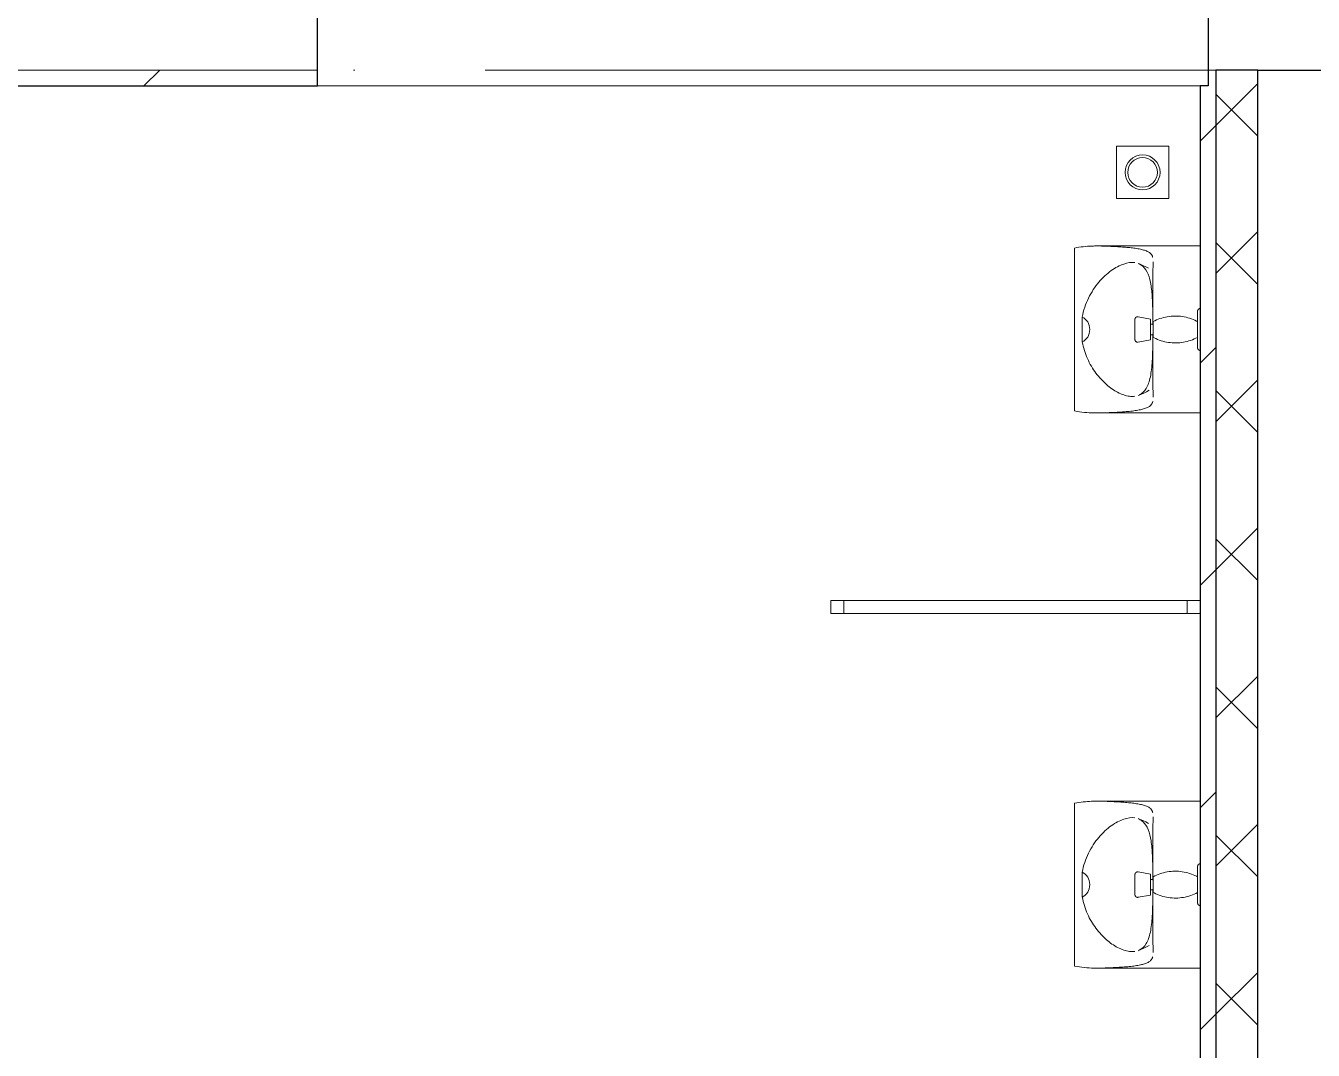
# Model space of a CAD drawing. Header units: millimetres. Extents: x -695119 to 412940, y -249585 to 622758.
# Drawn here: x 276679 to 279137, y 73240 to 75197 of the extents above; entities that cross this region are included whole.
import ezdxf

# ---------------------------------------------------------------- set-up
doc = ezdxf.new("R2010")
doc.units = ezdxf.units.MM
doc.linetypes.add('ADSK_Линия сетки', pattern=[25, 20, -2.5, 0, -2.5])
for name, color, linetype, lineweight in [('Витраж', 252, 'Continuous', 9), ('Оси', 252, 'Continuous', 9), ('Сантехника', 252, 'Continuous', 18), ('Стены внутренние', 252, 'Continuous', 18), ('Стены наружные', 252, 'Continuous', 18)]:
    doc.layers.add(name, color=color, linetype=linetype, lineweight=lineweight)

# ---------------------------------------------------------------- blocks, each defined once
blk = doc.blocks.new('план 2 этажа')
at = {"layer": 'Витраж', "color": 251, "true_color": 0x636466, "extrusion": (0, 0, -1)}
for p, q in [((278215.8, 74099.1), (278215.8, 74074.1)), ((278240.8, 74099.1), (278215.8, 74099.1)), ((278240.8, 74074.1), (278240.8, 74099.1)), ((278215.8, 74074.1), (278240.8, 74074.1))]:
    blk.add_line(p, q, dxfattribs=at)
at = {"layer": 'Витраж', "color": 251, "true_color": 0x636466}
for p, q in [((278240.8, 74074.1), (278240.8, 74099.1)), ((278240.8, 74099.1), (278895.8, 74099.1)), ((278895.8, 74099.1), (278895.8, 74074.1)), ((278920.8, 74099.1), (278895.8, 74099.1)), ((278895.8, 74099.1), (278895.8, 74074.1)), ((278895.8, 74074.1), (278240.8, 74074.1)), ((278895.8, 74074.1), (278920.8, 74074.1))]:
    blk.add_line(p, q, dxfattribs=at)
at = {"layer": 'Оси', "color": 251, "linetype": 'ADSK_Линия сетки', "ltscale": 100, "true_color": 0x636466}
blk.add_line((332058.1, 75111.6), (255080.8, 75111.6), dxfattribs=at)
at = {"layer": 'Сантехника', "color": 251, "true_color": 0x636466}
for p, q in [((278760.8, 74966.6), (278760.8, 74866.6)), ((278860.8, 74966.6), (278760.8, 74966.6)), ((278860.8, 74866.6), (278860.8, 74966.6)), ((278760.8, 74866.6), (278860.8, 74866.6)), ((278920.8, 74776.1), (278723.7, 74776.1)), ((278680.8, 74461.1), (278680.8, 74772.1)), ((278830.6, 74726.6), (278830.6, 74625.3)), ((278695.6, 74616.6), (278695.6, 74640.2)), ((278825.8, 74636.6), (278802.1, 74640.8)), ((278825.8, 74616.6), (278825.8, 74636.6)), ((278830.4, 74640.5), (278830.4, 74625.3)), ((278830.8, 74631.6), (278830.8, 74616.6)), ((278695.6, 74593.1), (278695.6, 74616.6)), ((278830.8, 74626.6), (278825.8, 74626.6)), ((278825.8, 74596.6), (278825.8, 74616.6)), ((278825.8, 74606.6), (278830.8, 74606.6)), ((278830.4, 74608), (278830.4, 74592.8)), ((278830.6, 74608), (278830.6, 74506.6)), ((278830.8, 74616.6), (278830.8, 74601.6)), ((278802.1, 74592.5), (278825.8, 74596.6)), ((278723.7, 74457.2), (278920.8, 74457.2)), ((278680.8, 73401.1), (278680.8, 73712.1)), ((278920.8, 73716.1), (278723.7, 73716.1)), ((278830.6, 73666.6), (278830.6, 73565.3)), ((278695.6, 73556.6), (278695.6, 73580.2)), ((278825.8, 73576.6), (278802.1, 73580.8)), ((278825.8, 73556.6), (278825.8, 73576.6)), ((278830.4, 73580.5), (278830.4, 73565.3)), ((278830.8, 73571.6), (278830.8, 73556.6)), ((278695.6, 73533.1), (278695.6, 73556.6)), ((278830.8, 73566.6), (278825.8, 73566.6)), ((278825.8, 73536.6), (278825.8, 73556.6)), ((278825.8, 73546.6), (278830.8, 73546.6)), ((278830.4, 73548), (278830.4, 73532.8)), ((278830.6, 73548), (278830.6, 73446.6)), ((278830.8, 73556.6), (278830.8, 73541.6)), ((278802.1, 73532.5), (278825.8, 73536.6)), ((278723.7, 73397.2), (278920.8, 73397.2))]:
    blk.add_line(p, q, dxfattribs=at)
at = {"layer": 'Сантехника', "color": 251, "true_color": 0x636466, "flags": 128}
for points in [[(278822.2, 74733.5), (278817, 74736.3), (278811.6, 74738.8), (278806.1, 74741.2), (278802.1, 74742.7)], [(278915.8, 74651.6), (278915.8, 74651.8), (278915.8, 74652), (278915.8, 74652.2), (278915.9, 74652.4), (278915.9, 74652.6), (278916, 74652.8), (278916, 74653), (278916.1, 74653.2), (278916.1, 74653.4), (278916.2, 74653.6), (278916.3, 74653.8), (278916.4, 74653.9), (278916.5, 74654.1), (278916.6, 74654.3), (278916.7, 74654.5), (278916.8, 74654.6), (278916.9, 74654.8), (278917.1, 74654.9), (278917.2, 74655.1), (278917.3, 74655.2), (278917.5, 74655.4), (278917.6, 74655.5), (278917.8, 74655.6), (278917.9, 74655.7), (278918.1, 74655.8), (278918.3, 74655.9), (278918.5, 74656), (278918.6, 74656.1), (278918.8, 74656.2), (278919, 74656.3), (278919.2, 74656.4), (278919.4, 74656.4), (278919.6, 74656.5), (278919.8, 74656.5), (278920, 74656.6), (278920.2, 74656.6), (278920.4, 74656.6), (278920.6, 74656.6), (278920.8, 74656.6), (278920.8, 74656.6)], [(278796.3, 74635.9), (278796.3, 74636.1), (278796.3, 74636.3), (278796.3, 74636.5), (278796.3, 74636.7), (278796.4, 74636.9), (278796.4, 74637.1), (278796.5, 74637.3), (278796.5, 74637.5), (278796.6, 74637.6), (278796.7, 74637.8), (278796.7, 74638), (278796.8, 74638.2), (278796.9, 74638.4), (278797, 74638.5), (278797.1, 74638.7), (278797.3, 74638.9), (278797.4, 74639), (278797.5, 74639.2), (278797.6, 74639.3), (278797.8, 74639.5), (278797.9, 74639.6), (278798.1, 74639.7), (278798.2, 74639.9), (278798.4, 74640), (278798.6, 74640.1), (278798.7, 74640.2), (278798.9, 74640.3), (278799.1, 74640.4), (278799.3, 74640.5), (278799.5, 74640.5), (278799.6, 74640.6), (278799.8, 74640.7), (278800, 74640.7), (278800.2, 74640.8), (278800.4, 74640.8), (278800.6, 74640.8), (278800.8, 74640.9), (278801, 74640.9), (278801.2, 74640.9), (278801.4, 74640.9), (278801.6, 74640.9), (278801.8, 74640.9), (278802, 74640.8), (278802.1, 74640.8)], [(278796.3, 74616.6), (278796.3, 74617.4), (278796.3, 74618.2), (278796.3, 74618.9), (278796.3, 74619.7), (278796.3, 74620.5), (278796.3, 74621.2), (278796.3, 74622), (278796.3, 74622.7), (278796.3, 74623.4), (278796.3, 74624.1), (278796.3, 74624.8), (278796.3, 74625.5), (278796.3, 74626.2), (278796.3, 74626.9), (278796.3, 74627.5), (278796.3, 74628.1), (278796.3, 74628.7), (278796.3, 74629.3), (278796.3, 74629.9), (278796.3, 74630.4), (278796.3, 74631), (278796.3, 74631.5), (278796.3, 74632), (278796.3, 74632.4), (278796.3, 74632.8), (278796.3, 74633.2), (278796.3, 74633.6), (278796.3, 74634), (278796.3, 74634.3), (278796.3, 74634.6), (278796.3, 74634.8), (278796.3, 74635.1), (278796.3, 74635.3), (278796.3, 74635.5), (278796.3, 74635.6), (278796.3, 74635.7), (278796.3, 74635.8), (278796.3, 74635.9), (278796.3, 74635.9)], [(278796.3, 74635.9), (278796.3, 74635.9), (278796.3, 74635.8), (278796.3, 74635.7), (278796.3, 74635.6), (278796.3, 74635.5), (278796.3, 74635.3), (278796.3, 74635.1), (278796.3, 74634.9), (278796.3, 74634.7), (278796.3, 74634.4), (278796.3, 74634.1), (278796.3, 74633.7), (278796.3, 74633.3), (278796.3, 74632.9), (278796.3, 74632.5), (278796.3, 74632.1), (278796.3, 74631.6), (278796.3, 74631.1), (278796.3, 74630.6), (278796.3, 74630), (278796.3, 74629.5), (278796.3, 74628.9), (278796.3, 74628.3), (278796.3, 74627.7), (278796.3, 74627), (278796.3, 74626.4), (278796.3, 74625.7), (278796.3, 74625), (278796.3, 74624.3), (278796.3, 74623.6), (278796.3, 74622.9), (278796.3, 74622.2), (278796.3, 74621.4), (278796.3, 74620.7), (278796.3, 74619.9), (278796.3, 74619.1), (278796.3, 74618.4), (278796.3, 74617.6), (278796.3, 74616.8), (278796.3, 74616.6)], [(278830.8, 74631.6), (278834, 74633.3), (278837.3, 74634.8), (278840.6, 74636.2), (278844, 74637.4), (278847.4, 74638.5), (278850.9, 74639.5), (278854.4, 74640.3), (278857.9, 74641), (278861.5, 74641.5), (278865.1, 74641.9), (278868.7, 74642.2), (278872.3, 74642.3), (278875.8, 74642.3), (278879.4, 74642.1), (278883, 74641.8), (278886.6, 74641.3), (278890.2, 74640.7), (278893.7, 74640), (278897.2, 74639.1), (278900.6, 74638.1), (278904, 74636.9), (278907.4, 74635.6), (278910.7, 74634.2), (278913.9, 74632.6), (278915.8, 74631.6)], [(278915.8, 74631.8), (278915.8, 74632.8), (278915.8, 74634), (278915.8, 74635.2), (278915.8, 74636.4), (278915.8, 74637.5), (278915.8, 74638.6), (278915.8, 74639.7), (278915.8, 74640.7), (278915.8, 74641.7), (278915.8, 74642.7), (278915.8, 74643.6), (278915.8, 74644.5), (278915.8, 74645.3), (278915.8, 74646.1), (278915.8, 74646.8), (278915.8, 74647.5), (278915.8, 74648.1), (278915.8, 74648.7), (278915.8, 74649.3), (278915.8, 74649.7), (278915.8, 74650.2), (278915.8, 74650.5), (278915.8, 74650.9), (278915.8, 74651.1), (278915.8, 74651.3), (278915.8, 74651.5), (278915.8, 74651.6), (278915.8, 74651.6)], [(278915.8, 74651.6), (278915.8, 74651.6), (278915.8, 74651.5), (278915.8, 74651.4), (278915.8, 74651.2), (278915.8, 74650.9), (278915.8, 74650.6), (278915.8, 74650.3), (278915.8, 74649.9), (278915.8, 74649.4), (278915.8, 74648.9), (278915.8, 74648.3), (278915.8, 74647.7), (278915.8, 74647), (278915.8, 74646.3), (278915.8, 74645.5), (278915.8, 74644.7), (278915.8, 74643.9), (278915.8, 74642.9), (278915.8, 74642), (278915.8, 74641), (278915.8, 74640), (278915.8, 74638.9), (278915.8, 74637.8), (278915.8, 74636.7), (278915.8, 74635.5), (278915.8, 74634.4), (278915.8, 74633.1), (278915.8, 74631.9), (278915.8, 74630.6), (278915.8, 74629.3), (278915.8, 74628), (278915.8, 74626.7), (278915.8, 74625.3), (278915.8, 74624), (278915.8, 74622.6), (278915.8, 74621.2), (278915.8, 74619.8), (278915.8, 74618.4), (278915.8, 74617), (278915.8, 74616.6)], [(278796.3, 74616.6), (278796.3, 74615.9), (278796.3, 74615.1), (278796.3, 74614.3), (278796.3, 74613.6), (278796.3, 74612.8), (278796.3, 74612.1), (278796.3, 74611.3), (278796.3, 74610.6), (278796.3, 74609.9), (278796.3, 74609.1), (278796.3, 74608.4), (278796.3, 74607.7), (278796.3, 74607.1), (278796.3, 74606.4), (278796.3, 74605.8), (278796.3, 74605.1), (278796.3, 74604.5), (278796.3, 74603.9), (278796.3, 74603.4), (278796.3, 74602.8), (278796.3, 74602.3), (278796.3, 74601.8), (278796.3, 74601.3), (278796.3, 74600.9), (278796.3, 74600.4), (278796.3, 74600), (278796.3, 74599.7), (278796.3, 74599.3), (278796.3, 74599), (278796.3, 74598.7), (278796.3, 74598.4), (278796.3, 74598.2), (278796.3, 74598), (278796.3, 74597.8), (278796.3, 74597.7), (278796.3, 74597.5), (278796.3, 74597.5), (278796.3, 74597.4), (278796.3, 74597.4)], [(278796.3, 74597.4), (278796.3, 74597.4), (278796.3, 74597.4), (278796.3, 74597.5), (278796.3, 74597.6), (278796.3, 74597.8), (278796.3, 74597.9), (278796.3, 74598.1), (278796.3, 74598.4), (278796.3, 74598.6), (278796.3, 74598.9), (278796.3, 74599.2), (278796.3, 74599.6), (278796.3, 74599.9), (278796.3, 74600.3), (278796.3, 74600.7), (278796.3, 74601.2), (278796.3, 74601.7), (278796.3, 74602.2), (278796.3, 74602.7), (278796.3, 74603.2), (278796.3, 74603.8), (278796.3, 74604.4), (278796.3, 74605), (278796.3, 74605.6), (278796.3, 74606.2), (278796.3, 74606.9), (278796.3, 74607.6), (278796.3, 74608.2), (278796.3, 74608.9), (278796.3, 74609.7), (278796.3, 74610.4), (278796.3, 74611.1), (278796.3, 74611.9), (278796.3, 74612.6), (278796.3, 74613.4), (278796.3, 74614.1), (278796.3, 74614.9), (278796.3, 74615.7), (278796.3, 74616.4), (278796.3, 74616.6)], [(278915.8, 74616.6), (278915.8, 74615.2), (278915.8, 74613.8), (278915.8, 74612.4), (278915.8, 74611.1), (278915.8, 74609.7), (278915.8, 74608.3), (278915.8, 74607), (278915.8, 74605.6), (278915.8, 74604.3), (278915.8, 74603), (278915.8, 74601.7), (278915.8, 74600.5), (278915.8, 74599.2), (278915.8, 74598), (278915.8, 74596.9), (278915.8, 74595.7), (278915.8, 74594.6), (278915.8, 74593.6), (278915.8, 74592.5), (278915.8, 74591.5), (278915.8, 74590.6), (278915.8, 74589.7), (278915.8, 74588.8), (278915.8, 74588), (278915.8, 74587.2), (278915.8, 74586.5), (278915.8, 74585.8), (278915.8, 74585.1), (278915.8, 74584.5), (278915.8, 74584), (278915.8, 74583.5), (278915.8, 74583.1), (278915.8, 74582.7), (278915.8, 74582.4), (278915.8, 74582.1), (278915.8, 74581.9), (278915.8, 74581.8), (278915.8, 74581.7), (278915.8, 74581.6)], [(278802.1, 74592.5), (278801.9, 74592.4), (278801.7, 74592.4), (278801.5, 74592.4), (278801.3, 74592.4), (278801.1, 74592.4), (278800.9, 74592.4), (278800.7, 74592.4), (278800.5, 74592.4), (278800.3, 74592.5), (278800.2, 74592.5), (278800, 74592.6), (278799.8, 74592.6), (278799.6, 74592.7), (278799.4, 74592.8), (278799.2, 74592.8), (278799, 74592.9), (278798.8, 74593), (278798.7, 74593.1), (278798.5, 74593.2), (278798.3, 74593.3), (278798.2, 74593.5), (278798, 74593.6), (278797.9, 74593.7), (278797.7, 74593.9), (278797.6, 74594), (278797.5, 74594.1), (278797.3, 74594.3), (278797.2, 74594.5), (278797.1, 74594.6), (278797, 74594.8), (278796.9, 74595), (278796.8, 74595.1), (278796.7, 74595.3), (278796.6, 74595.5), (278796.6, 74595.7), (278796.5, 74595.9), (278796.4, 74596.1), (278796.4, 74596.3), (278796.4, 74596.5), (278796.3, 74596.7), (278796.3, 74596.9), (278796.3, 74597.1), (278796.3, 74597.3), (278796.3, 74597.4)], [(278915.8, 74601.6), (278912.6, 74600), (278909.3, 74598.5), (278906, 74597.1), (278902.6, 74595.9), (278899.2, 74594.8), (278895.7, 74593.8), (278892.2, 74593), (278888.7, 74592.3), (278885.1, 74591.8), (278881.6, 74591.3), (278878, 74591.1), (278874.4, 74591), (278870.8, 74591), (278867.2, 74591.2), (278863.6, 74591.5), (278860, 74592), (278856.5, 74592.6), (278853, 74593.3), (278849.5, 74594.2), (278846, 74595.2), (278842.6, 74596.4), (278839.2, 74597.7), (278835.9, 74599.1), (278832.7, 74600.7), (278830.8, 74601.6)], [(278915.8, 74581.6), (278915.8, 74581.7), (278915.8, 74581.7), (278915.8, 74581.9), (278915.8, 74582.1), (278915.8, 74582.3), (278915.8, 74582.6), (278915.8, 74583), (278915.8, 74583.4), (278915.8, 74583.9), (278915.8, 74584.4), (278915.8, 74585), (278915.8, 74585.6), (278915.8, 74586.3), (278915.8, 74587), (278915.8, 74587.7), (278915.8, 74588.6), (278915.8, 74589.4), (278915.8, 74590.3), (278915.8, 74591.3), (278915.8, 74592.3), (278915.8, 74593.3), (278915.8, 74594.3), (278915.8, 74595.4), (278915.8, 74596.6), (278915.8, 74597.7), (278915.8, 74598.9), (278915.8, 74600.1), (278915.8, 74601.4)], [(278920.8, 74576.6), (278920.6, 74576.6), (278920.4, 74576.7), (278920.2, 74576.7), (278920, 74576.7), (278919.8, 74576.7), (278919.6, 74576.8), (278919.4, 74576.8), (278919.2, 74576.9), (278919.1, 74577), (278918.9, 74577), (278918.7, 74577.1), (278918.5, 74577.2), (278918.3, 74577.3), (278918.2, 74577.4), (278918, 74577.5), (278917.8, 74577.6), (278917.7, 74577.7), (278917.5, 74577.9), (278917.4, 74578), (278917.2, 74578.2), (278917.1, 74578.3), (278917, 74578.5), (278916.8, 74578.6), (278916.7, 74578.8), (278916.6, 74578.9), (278916.5, 74579.1), (278916.4, 74579.3), (278916.3, 74579.5), (278916.2, 74579.6), (278916.2, 74579.8), (278916.1, 74580), (278916, 74580.2), (278916, 74580.4), (278915.9, 74580.6), (278915.9, 74580.8), (278915.9, 74581), (278915.8, 74581.2), (278915.8, 74581.4), (278915.8, 74581.6), (278915.8, 74581.6)], [(278802.1, 74490.5), (278807.7, 74492.7), (278813.2, 74495.1), (278818.5, 74497.8), (278823.6, 74500.6)], [(278822.2, 73673.5), (278817, 73676.3), (278811.6, 73678.8), (278806.1, 73681.2), (278802.1, 73682.7)], [(278915.8, 73591.6), (278915.8, 73591.8), (278915.8, 73592), (278915.8, 73592.2), (278915.9, 73592.4), (278915.9, 73592.6), (278916, 73592.8), (278916, 73593), (278916.1, 73593.2), (278916.1, 73593.4), (278916.2, 73593.6), (278916.3, 73593.8), (278916.4, 73593.9), (278916.5, 73594.1), (278916.6, 73594.3), (278916.7, 73594.5), (278916.8, 73594.6), (278916.9, 73594.8), (278917.1, 73594.9), (278917.2, 73595.1), (278917.3, 73595.2), (278917.5, 73595.4), (278917.6, 73595.5), (278917.8, 73595.6), (278917.9, 73595.7), (278918.1, 73595.8), (278918.3, 73595.9), (278918.5, 73596), (278918.6, 73596.1), (278918.8, 73596.2), (278919, 73596.3), (278919.2, 73596.4), (278919.4, 73596.4), (278919.6, 73596.5), (278919.8, 73596.5), (278920, 73596.6), (278920.2, 73596.6), (278920.4, 73596.6), (278920.6, 73596.6), (278920.8, 73596.6), (278920.8, 73596.6)], [(278796.3, 73575.9), (278796.3, 73576.1), (278796.3, 73576.3), (278796.3, 73576.5), (278796.3, 73576.7), (278796.4, 73576.9), (278796.4, 73577.1), (278796.5, 73577.3), (278796.5, 73577.5), (278796.6, 73577.6), (278796.7, 73577.8), (278796.7, 73578), (278796.8, 73578.2), (278796.9, 73578.4), (278797, 73578.5), (278797.1, 73578.7), (278797.3, 73578.9), (278797.4, 73579), (278797.5, 73579.2), (278797.6, 73579.3), (278797.8, 73579.5), (278797.9, 73579.6), (278798.1, 73579.7), (278798.2, 73579.9), (278798.4, 73580), (278798.6, 73580.1), (278798.7, 73580.2), (278798.9, 73580.3), (278799.1, 73580.4), (278799.3, 73580.5), (278799.5, 73580.5), (278799.6, 73580.6), (278799.8, 73580.7), (278800, 73580.7), (278800.2, 73580.8), (278800.4, 73580.8), (278800.6, 73580.8), (278800.8, 73580.9), (278801, 73580.9), (278801.2, 73580.9), (278801.4, 73580.9), (278801.6, 73580.9), (278801.8, 73580.9), (278802, 73580.8), (278802.1, 73580.8)], [(278796.3, 73556.6), (278796.3, 73557.4), (278796.3, 73558.2), (278796.3, 73558.9), (278796.3, 73559.7), (278796.3, 73560.5), (278796.3, 73561.2), (278796.3, 73562), (278796.3, 73562.7), (278796.3, 73563.4), (278796.3, 73564.1), (278796.3, 73564.8), (278796.3, 73565.5), (278796.3, 73566.2), (278796.3, 73566.9), (278796.3, 73567.5), (278796.3, 73568.1), (278796.3, 73568.7), (278796.3, 73569.3), (278796.3, 73569.9), (278796.3, 73570.4), (278796.3, 73571), (278796.3, 73571.5), (278796.3, 73572), (278796.3, 73572.4), (278796.3, 73572.8), (278796.3, 73573.2), (278796.3, 73573.6), (278796.3, 73574), (278796.3, 73574.3), (278796.3, 73574.6), (278796.3, 73574.8), (278796.3, 73575.1), (278796.3, 73575.3), (278796.3, 73575.5), (278796.3, 73575.6), (278796.3, 73575.7), (278796.3, 73575.8), (278796.3, 73575.9), (278796.3, 73575.9)], [(278796.3, 73575.9), (278796.3, 73575.9), (278796.3, 73575.8), (278796.3, 73575.7), (278796.3, 73575.6), (278796.3, 73575.5), (278796.3, 73575.3), (278796.3, 73575.1), (278796.3, 73574.9), (278796.3, 73574.7), (278796.3, 73574.4), (278796.3, 73574.1), (278796.3, 73573.7), (278796.3, 73573.3), (278796.3, 73572.9), (278796.3, 73572.5), (278796.3, 73572.1), (278796.3, 73571.6), (278796.3, 73571.1), (278796.3, 73570.6), (278796.3, 73570), (278796.3, 73569.5), (278796.3, 73568.9), (278796.3, 73568.3), (278796.3, 73567.7), (278796.3, 73567), (278796.3, 73566.4), (278796.3, 73565.7), (278796.3, 73565), (278796.3, 73564.3), (278796.3, 73563.6), (278796.3, 73562.9), (278796.3, 73562.2), (278796.3, 73561.4), (278796.3, 73560.7), (278796.3, 73559.9), (278796.3, 73559.1), (278796.3, 73558.4), (278796.3, 73557.6), (278796.3, 73556.8), (278796.3, 73556.6)], [(278830.8, 73571.6), (278834, 73573.3), (278837.3, 73574.8), (278840.6, 73576.2), (278844, 73577.4), (278847.4, 73578.5), (278850.9, 73579.5), (278854.4, 73580.3), (278857.9, 73581), (278861.5, 73581.5), (278865.1, 73581.9), (278868.7, 73582.2), (278872.3, 73582.3), (278875.8, 73582.3), (278879.4, 73582.1), (278883, 73581.8), (278886.6, 73581.3), (278890.2, 73580.7), (278893.7, 73580), (278897.2, 73579.1), (278900.6, 73578.1), (278904, 73576.9), (278907.4, 73575.6), (278910.7, 73574.2), (278913.9, 73572.6), (278915.8, 73571.6)], [(278915.8, 73572.8), (278915.8, 73574), (278915.8, 73575.2), (278915.8, 73576.4), (278915.8, 73577.5), (278915.8, 73578.6), (278915.8, 73579.7), (278915.8, 73580.7), (278915.8, 73581.7), (278915.8, 73582.7), (278915.8, 73583.6), (278915.8, 73584.5), (278915.8, 73585.3), (278915.8, 73586.1), (278915.8, 73586.8), (278915.8, 73587.5), (278915.8, 73588.1), (278915.8, 73588.7), (278915.8, 73589.3), (278915.8, 73589.7), (278915.8, 73590.2), (278915.8, 73590.5), (278915.8, 73590.9), (278915.8, 73591.1), (278915.8, 73591.3), (278915.8, 73591.5), (278915.8, 73591.6), (278915.8, 73591.6)], [(278915.8, 73591.6), (278915.8, 73591.6), (278915.8, 73591.5), (278915.8, 73591.4), (278915.8, 73591.2), (278915.8, 73590.9), (278915.8, 73590.6), (278915.8, 73590.3), (278915.8, 73589.9), (278915.8, 73589.4), (278915.8, 73588.9), (278915.8, 73588.3), (278915.8, 73587.7), (278915.8, 73587), (278915.8, 73586.3), (278915.8, 73585.5), (278915.8, 73584.7), (278915.8, 73583.9), (278915.8, 73582.9), (278915.8, 73582), (278915.8, 73581), (278915.8, 73580), (278915.8, 73578.9), (278915.8, 73577.8), (278915.8, 73576.7), (278915.8, 73575.5), (278915.8, 73574.4), (278915.8, 73573.1), (278915.8, 73571.9), (278915.8, 73570.6), (278915.8, 73569.3), (278915.8, 73568), (278915.8, 73566.7), (278915.8, 73565.3), (278915.8, 73564), (278915.8, 73562.6), (278915.8, 73561.2), (278915.8, 73559.8), (278915.8, 73558.4), (278915.8, 73557), (278915.8, 73556.6)], [(278796.3, 73556.6), (278796.3, 73555.9), (278796.3, 73555.1), (278796.3, 73554.3), (278796.3, 73553.6), (278796.3, 73552.8), (278796.3, 73552.1), (278796.3, 73551.3), (278796.3, 73550.6), (278796.3, 73549.9), (278796.3, 73549.1), (278796.3, 73548.4), (278796.3, 73547.7), (278796.3, 73547.1), (278796.3, 73546.4), (278796.3, 73545.8), (278796.3, 73545.1), (278796.3, 73544.5), (278796.3, 73543.9), (278796.3, 73543.4), (278796.3, 73542.8), (278796.3, 73542.3), (278796.3, 73541.8), (278796.3, 73541.3), (278796.3, 73540.9), (278796.3, 73540.4), (278796.3, 73540), (278796.3, 73539.7), (278796.3, 73539.3), (278796.3, 73539), (278796.3, 73538.7), (278796.3, 73538.4), (278796.3, 73538.2), (278796.3, 73538), (278796.3, 73537.8), (278796.3, 73537.7), (278796.3, 73537.5), (278796.3, 73537.5), (278796.3, 73537.4), (278796.3, 73537.4)], [(278796.3, 73537.4), (278796.3, 73537.4), (278796.3, 73537.4), (278796.3, 73537.5), (278796.3, 73537.6), (278796.3, 73537.8), (278796.3, 73537.9), (278796.3, 73538.1), (278796.3, 73538.4), (278796.3, 73538.6), (278796.3, 73538.9), (278796.3, 73539.2), (278796.3, 73539.6), (278796.3, 73539.9), (278796.3, 73540.3), (278796.3, 73540.7), (278796.3, 73541.2), (278796.3, 73541.7), (278796.3, 73542.2), (278796.3, 73542.7), (278796.3, 73543.2), (278796.3, 73543.8), (278796.3, 73544.4), (278796.3, 73545), (278796.3, 73545.6), (278796.3, 73546.2), (278796.3, 73546.9), (278796.3, 73547.6), (278796.3, 73548.2), (278796.3, 73548.9), (278796.3, 73549.7), (278796.3, 73550.4), (278796.3, 73551.1), (278796.3, 73551.9), (278796.3, 73552.6), (278796.3, 73553.4), (278796.3, 73554.1), (278796.3, 73554.9), (278796.3, 73555.7), (278796.3, 73556.4), (278796.3, 73556.6)], [(278915.8, 73556.6), (278915.8, 73555.2), (278915.8, 73553.8), (278915.8, 73552.4), (278915.8, 73551.1), (278915.8, 73549.7), (278915.8, 73548.3), (278915.8, 73547), (278915.8, 73545.6), (278915.8, 73544.3), (278915.8, 73543), (278915.8, 73541.7), (278915.8, 73540.5), (278915.8, 73539.2), (278915.8, 73538), (278915.8, 73536.9), (278915.8, 73535.7), (278915.8, 73534.6), (278915.8, 73533.6), (278915.8, 73532.5), (278915.8, 73531.5), (278915.8, 73530.6), (278915.8, 73529.7), (278915.8, 73528.8), (278915.8, 73528), (278915.8, 73527.2), (278915.8, 73526.5), (278915.8, 73525.8), (278915.8, 73525.1), (278915.8, 73524.5), (278915.8, 73524), (278915.8, 73523.5), (278915.8, 73523.1), (278915.8, 73522.7), (278915.8, 73522.4), (278915.8, 73522.1), (278915.8, 73521.9), (278915.8, 73521.8), (278915.8, 73521.7), (278915.8, 73521.6)], [(278802.1, 73532.5), (278801.9, 73532.4), (278801.7, 73532.4), (278801.5, 73532.4), (278801.3, 73532.4), (278801.1, 73532.4), (278800.9, 73532.4), (278800.7, 73532.4), (278800.5, 73532.4), (278800.3, 73532.5), (278800.2, 73532.5), (278800, 73532.6), (278799.8, 73532.6), (278799.6, 73532.7), (278799.4, 73532.8), (278799.2, 73532.8), (278799, 73532.9), (278798.8, 73533), (278798.7, 73533.1), (278798.5, 73533.2), (278798.3, 73533.3), (278798.2, 73533.5), (278798, 73533.6), (278797.9, 73533.7), (278797.7, 73533.9), (278797.6, 73534), (278797.5, 73534.1), (278797.3, 73534.3), (278797.2, 73534.5), (278797.1, 73534.6), (278797, 73534.8), (278796.9, 73535), (278796.8, 73535.1), (278796.7, 73535.3), (278796.6, 73535.5), (278796.6, 73535.7), (278796.5, 73535.9), (278796.4, 73536.1), (278796.4, 73536.3), (278796.4, 73536.5), (278796.3, 73536.7), (278796.3, 73536.9), (278796.3, 73537.1), (278796.3, 73537.3), (278796.3, 73537.4)], [(278915.8, 73541.6), (278912.6, 73540), (278909.3, 73538.5), (278906, 73537.1), (278902.6, 73535.9), (278899.2, 73534.8), (278895.7, 73533.8), (278892.2, 73533), (278888.7, 73532.3), (278885.1, 73531.8), (278881.6, 73531.3), (278878, 73531.1), (278874.4, 73531), (278870.8, 73531), (278867.2, 73531.2), (278863.6, 73531.5), (278860, 73532), (278856.5, 73532.6), (278853, 73533.3), (278849.5, 73534.2), (278846, 73535.2), (278842.6, 73536.4), (278839.2, 73537.7), (278835.9, 73539.1), (278832.7, 73540.7), (278830.8, 73541.6)], [(278915.8, 73521.6), (278915.8, 73521.7), (278915.8, 73521.7), (278915.8, 73521.9), (278915.8, 73522.1), (278915.8, 73522.3), (278915.8, 73522.6), (278915.8, 73523), (278915.8, 73523.4), (278915.8, 73523.9), (278915.8, 73524.4), (278915.8, 73525), (278915.8, 73525.6), (278915.8, 73526.3), (278915.8, 73527), (278915.8, 73527.7), (278915.8, 73528.6), (278915.8, 73529.4), (278915.8, 73530.3), (278915.8, 73531.3), (278915.8, 73532.3), (278915.8, 73533.3), (278915.8, 73534.3), (278915.8, 73535.4), (278915.8, 73536.6), (278915.8, 73537.7), (278915.8, 73538.9), (278915.8, 73540.1), (278915.8, 73541.4)], [(278920.8, 73516.6), (278920.6, 73516.6), (278920.4, 73516.7), (278920.2, 73516.7), (278920, 73516.7), (278919.8, 73516.7), (278919.6, 73516.8), (278919.4, 73516.8), (278919.2, 73516.9), (278919.1, 73517), (278918.9, 73517), (278918.7, 73517.1), (278918.5, 73517.2), (278918.3, 73517.3), (278918.2, 73517.4), (278918, 73517.5), (278917.8, 73517.6), (278917.7, 73517.7), (278917.5, 73517.9), (278917.4, 73518), (278917.2, 73518.2), (278917.1, 73518.3), (278917, 73518.5), (278916.8, 73518.6), (278916.7, 73518.8), (278916.6, 73518.9), (278916.5, 73519.1), (278916.4, 73519.3), (278916.3, 73519.5), (278916.2, 73519.6), (278916.2, 73519.8), (278916.1, 73520), (278916, 73520.2), (278916, 73520.4), (278915.9, 73520.6), (278915.9, 73520.8), (278915.9, 73521), (278915.8, 73521.2), (278915.8, 73521.4), (278915.8, 73521.6), (278915.8, 73521.6)], [(278802.1, 73430.5), (278807.7, 73432.7), (278813.2, 73435.1), (278818.5, 73437.8), (278823.6, 73440.6)]]:
    blk.add_lwpolyline(points, dxfattribs=at)
at = {"layer": 'Сантехника', "color": 251, "true_color": 0x636466}
for radius, start, end in [(33.3, 0, 180), (28.3, 0, 180), (33.3, 180, 0), (28.3, 180, 0)]:
    blk.add_arc((278810.8, 74916.6), radius, start, end, dxfattribs=at)
for centre, major_axis, start_param, end_param in [((278688.5, 74616.6), (0, 25), 4.712389, 5.943447), ((278688.5, 74616.6), (0, -25), 0.339739, 1.570796), ((278688.5, 73556.6), (0, 25), 4.712389, 5.943447), ((278688.5, 73556.6), (0, -25), 0.339739, 1.570796)]:
    blk.add_ellipse(centre, major_axis=major_axis, ratio=0.859293, start_param=start_param, end_param=end_param, dxfattribs=at)
for points, knots in [([(278680.8, 74772.1), (278686.5, 74773.2), (278697.6, 74774.9), (278711, 74775.8), (278721.3, 74776.1), (278728.7, 74776.1), (278736.1, 74775.9), (278743.2, 74775.7), (278750.2, 74775.3), (278759.1, 74774.9), (278769.6, 74774.3), (278781.1, 74773.4), (278792.1, 74772.3), (278802.1, 74770.8), (278811.1, 74769), (278818.5, 74766.6), (278823.2, 74764.1), (278825.7, 74761.9), (278827, 74760.6), (278827.8, 74759.5), (278828.6, 74758.4), (278829.2, 74757.2), (278829.6, 74756.2), (278829.9, 74755.3), (278830, 74754.8), (278830.1, 74754.5), (278830.1, 74754.4)], [-1, -1, -1, -1, -0.9416667, -0.8833333, -0.8541667, -0.825, -0.7958333, -0.7666667, -0.7375, -0.7083333, -0.65, -0.5916667, -0.5333333, -0.4666667, -0.4, -0.3333333, -0.2666667, -0.2333333, -0.2166667, -0.2, -0.1833333, -0.1666667, -0.15, -0.1416667, -0.1375, -0.1333333, -0.1333333, -0.1333333, -0.1333333]), ([(278695.6, 74640.2), (278696.8, 74646.7), (278700, 74659.1), (278707.3, 74676.8), (278716.5, 74693), (278730.7, 74712), (278750.9, 74730.6), (278775.3, 74743.3), (278789.5, 74745.1), (278795.8, 74744.3)], [0, 0, 0, 0, 0.0526316, 0.1052632, 0.1578947, 0.2105263, 0.3157895, 0.4210526, 0.5263158, 0.5263158, 0.5263158, 0.5263158]), ([(278804.5, 74741.7), (278807.2, 74740.4), (278813.9, 74735.8), (278822, 74723.1), (278827.4, 74701.2), (278829.4, 74678), (278830.2, 74657.1), (278830.3, 74646.1), (278830.4, 74640.5)], [0.5789474, 0.5789474, 0.5789474, 0.5789474, 0.6315789, 0.7236842, 0.8157895, 0.9078947, 0.9539474, 1, 1, 1, 1]), ([(278830.8, 74745.9), (278830.8, 74745.8), (278830.8, 74745.5), (278830.8, 74744.9), (278830.8, 74743.8), (278830.8, 74742.1), (278830.8, 74740), (278830.7, 74736.9), (278830.7, 74732.6), (278830.6, 74728.7), (278830.6, 74726.6)], [-0.06666667, -0.06666667, -0.06666667, -0.06666667, -0.06458333, -0.0625, -0.05833333, -0.05, -0.04166667, -0.03333333, -0.01666667, 0, 0, 0, 0]), ([(278795.8, 74489), (278792.6, 74488.6), (278782.6, 74488.6), (278764.3, 74494.8), (278741.6, 74510.4), (278721.2, 74532.3), (278707.3, 74555.5), (278699.4, 74576.5), (278696.7, 74587.4), (278695.6, 74593.1)], [0.4736842, 0.4736842, 0.4736842, 0.4736842, 0.5263158, 0.6315789, 0.7236842, 0.8157895, 0.9078947, 0.9539474, 1, 1, 1, 1]), ([(278830.4, 74592.8), (278830.3, 74586.3), (278830.1, 74573.9), (278829.4, 74556.2), (278828, 74540.1), (278825.1, 74521.1), (278818.7, 74502.6), (278809.9, 74494.1), (278804.5, 74491.6)], [0, 0, 0, 0, 0.0526316, 0.1052632, 0.1578947, 0.2105263, 0.3157895, 0.4210526, 0.4210526, 0.4210526, 0.4210526]), ([(278830.6, 74506.6), (278830.7, 74503.6), (278830.7, 74499.3), (278830.7, 74494.4), (278830.8, 74491.1), (278830.8, 74488.9), (278830.8, 74487.7), (278830.8, 74487.4), (278830.8, 74487.2)], [-1, -1, -1, -1, -0.975, -0.9625, -0.95, -0.9375, -0.934375, -0.9328125, -0.9328125, -0.9328125, -0.9328125]), ([(278830.1, 74478.9), (278830.1, 74478.9), (278830.1, 74478.7), (278830, 74478.2), (278829.7, 74477.3), (278829.3, 74476.4), (278828.9, 74475.5), (278828.4, 74474.6), (278827.8, 74473.7), (278827, 74472.7), (278825.7, 74471.3), (278823.2, 74469.2), (278818.5, 74466.6), (278811.1, 74464.3), (278802.1, 74462.4), (278791.6, 74460.9), (278779.5, 74459.7), (278766.2, 74458.8), (278751.3, 74458), (278737.8, 74457.4), (278726.6, 74457.2), (278715.1, 74457.2), (278700, 74458.1), (278687.3, 74459.9), (278680.8, 74461.1)], [-0.8666667, -0.8666667, -0.8666667, -0.8666667, -0.865625, -0.8625, -0.85, -0.8375, -0.825, -0.8125, -0.8, -0.7833333, -0.7666667, -0.7333333, -0.6666667, -0.6, -0.5333333, -0.4666667, -0.4, -0.3333333, -0.2666667, -0.2, -0.1666667, -0.1333333, -0.0666667, 0, 0, 0, 0]), ([(278680.8, 73712.1), (278686.5, 73713.2), (278697.6, 73714.9), (278711, 73715.8), (278721.3, 73716.1), (278728.7, 73716.1), (278736.1, 73715.9), (278743.2, 73715.7), (278750.2, 73715.3), (278759.1, 73714.9), (278769.6, 73714.3), (278781.1, 73713.4), (278792.1, 73712.3), (278802.1, 73710.8), (278811.1, 73709), (278818.5, 73706.6), (278823.2, 73704.1), (278825.7, 73701.9), (278827, 73700.6), (278827.8, 73699.5), (278828.6, 73698.4), (278829.2, 73697.2), (278829.6, 73696.2), (278829.9, 73695.3), (278830, 73694.8), (278830.1, 73694.5), (278830.1, 73694.4)], [-1, -1, -1, -1, -0.9416667, -0.8833333, -0.8541667, -0.825, -0.7958333, -0.7666667, -0.7375, -0.7083333, -0.65, -0.5916667, -0.5333333, -0.4666667, -0.4, -0.3333333, -0.2666667, -0.2333333, -0.2166667, -0.2, -0.1833333, -0.1666667, -0.15, -0.1416667, -0.1375, -0.1333333, -0.1333333, -0.1333333, -0.1333333]), ([(278695.6, 73580.2), (278696.8, 73586.7), (278700, 73599.1), (278707.3, 73616.8), (278716.5, 73633), (278730.7, 73652), (278750.9, 73670.6), (278775.3, 73683.3), (278789.5, 73685.1), (278795.8, 73684.3)], [0, 0, 0, 0, 0.0526316, 0.1052632, 0.1578947, 0.2105263, 0.3157895, 0.4210526, 0.5263158, 0.5263158, 0.5263158, 0.5263158]), ([(278804.5, 73681.7), (278807.2, 73680.4), (278813.9, 73675.8), (278822, 73663.1), (278827.4, 73641.2), (278829.4, 73618), (278830.2, 73597.1), (278830.3, 73586.1), (278830.4, 73580.5)], [0.5789474, 0.5789474, 0.5789474, 0.5789474, 0.6315789, 0.7236842, 0.8157895, 0.9078947, 0.9539474, 1, 1, 1, 1]), ([(278830.8, 73685.9), (278830.8, 73685.8), (278830.8, 73685.5), (278830.8, 73684.9), (278830.8, 73683.8), (278830.8, 73682.1), (278830.8, 73680), (278830.7, 73676.9), (278830.7, 73672.6), (278830.6, 73668.7), (278830.6, 73666.6)], [-0.06666667, -0.06666667, -0.06666667, -0.06666667, -0.06458333, -0.0625, -0.05833333, -0.05, -0.04166667, -0.03333333, -0.01666667, 0, 0, 0, 0]), ([(278795.8, 73429), (278792.6, 73428.6), (278782.6, 73428.6), (278764.3, 73434.8), (278741.6, 73450.4), (278721.2, 73472.3), (278707.3, 73495.5), (278699.4, 73516.5), (278696.7, 73527.4), (278695.6, 73533.1)], [0.4736842, 0.4736842, 0.4736842, 0.4736842, 0.5263158, 0.6315789, 0.7236842, 0.8157895, 0.9078947, 0.9539474, 1, 1, 1, 1]), ([(278830.4, 73532.8), (278830.3, 73526.3), (278830.1, 73513.9), (278829.4, 73496.2), (278828, 73480.1), (278825.1, 73461.1), (278818.7, 73442.6), (278809.9, 73434.1), (278804.5, 73431.6)], [0, 0, 0, 0, 0.0526316, 0.1052632, 0.1578947, 0.2105263, 0.3157895, 0.4210526, 0.4210526, 0.4210526, 0.4210526]), ([(278830.6, 73446.6), (278830.7, 73443.6), (278830.7, 73439.3), (278830.7, 73434.4), (278830.8, 73431.1), (278830.8, 73428.9), (278830.8, 73427.7), (278830.8, 73427.4), (278830.8, 73427.2)], [-1, -1, -1, -1, -0.975, -0.9625, -0.95, -0.9375, -0.934375, -0.9328125, -0.9328125, -0.9328125, -0.9328125]), ([(278830.1, 73418.9), (278830.1, 73418.9), (278830.1, 73418.7), (278830, 73418.2), (278829.7, 73417.3), (278829.3, 73416.4), (278828.9, 73415.5), (278828.4, 73414.6), (278827.8, 73413.7), (278827, 73412.7), (278825.7, 73411.3), (278823.2, 73409.2), (278818.5, 73406.6), (278811.1, 73404.3), (278802.1, 73402.4), (278791.6, 73400.9), (278779.5, 73399.7), (278766.2, 73398.8), (278751.3, 73398), (278737.8, 73397.4), (278726.6, 73397.2), (278715.1, 73397.2), (278700, 73398.1), (278687.3, 73399.9), (278680.8, 73401.1)], [-0.8666667, -0.8666667, -0.8666667, -0.8666667, -0.865625, -0.8625, -0.85, -0.8375, -0.825, -0.8125, -0.8, -0.7833333, -0.7666667, -0.7333333, -0.6666667, -0.6, -0.5333333, -0.4666667, -0.4, -0.3333333, -0.2666667, -0.2, -0.1666667, -0.1333333, -0.0666667, 0, 0, 0, 0])]:
    blk.add_open_spline(points, degree=3, knots=knots, dxfattribs=at)
at = {"layer": 'Стены внутренние', "color": 251, "lineweight": 30, "true_color": 0x636466}
for p, q in [((277235.8, 75111.6), (277235.8, 75661.6)), ((278935.8, 75661.6), (278935.8, 75111.6)), ((279030.8, 75111.6), (279430.8, 75111.6))]:
    blk.add_line(p, q, dxfattribs=at)
at = {"layer": 'Стены внутренние', "color": 251, "true_color": 0x636466}
for p, q in [((276395.8, 75111.6), (277235.8, 75111.6)), ((278935.8, 75111.6), (278950.8, 75111.6))]:
    blk.add_line(p, q, dxfattribs=at)
at = {"layer": 'Стены наружные', "color": 251, "linetype": 'Continuous', "lineweight": 9, "true_color": 0x636466}
for p, q in [((276904.9, 75081.6), (276934.9, 75111.6)), ((278950.8, 75006.3), (279030.8, 75086.3)), ((279030.8, 74985.6), (278950.8, 75065.6)), ((278920.8, 74976.3), (278950.8, 75006.3)), ((278950.8, 74723.4), (279030.8, 74803.4)), ((279030.8, 74702.8), (278950.8, 74782.8)), ((278920.8, 74552), (278950.8, 74582)), ((278950.8, 74440.6), (279030.8, 74520.6)), ((279030.8, 74419.9), (278950.8, 74499.9)), ((278950.8, 74157.7), (279030.8, 74237.7)), ((279030.8, 74137.1), (278950.8, 74217.1)), ((278920.8, 74127.7), (278950.8, 74157.7)), ((278950.8, 73874.9), (279030.8, 73954.9)), ((279030.8, 73854.2), (278950.8, 73934.2)), ((278920.8, 73703.5), (278950.8, 73733.5)), ((278950.8, 73592), (279030.8, 73672)), ((279030.8, 73571.4), (278950.8, 73651.4)), ((278950.8, 73309.2), (279030.8, 73389.2)), ((279030.8, 73288.6), (278950.8, 73368.6)), ((278920.8, 73279.2), (278950.8, 73309.2))]:
    blk.add_line(p, q, dxfattribs=at)
at = {"layer": 'Стены наружные', "color": 251, "lineweight": 30, "true_color": 0x636466}
for p, q in [((277235.8, 75081.6), (277235.8, 75111.6)), ((278935.8, 75111.6), (278935.8, 75081.6)), ((278950.8, 75111.6), (278950.8, 71181.6)), ((279030.8, 75111.6), (278950.8, 75111.6)), ((279030.8, 71181.6), (279030.8, 75111.6)), ((276425.8, 75081.6), (277235.8, 75081.6)), ((278920.8, 75081.6), (278920.8, 71211.6)), ((278935.8, 75081.6), (278920.8, 75081.6))]:
    blk.add_line(p, q, dxfattribs=at)
at = {"layer": 'Стены наружные', "color": 251, "true_color": 0x636466}
blk.add_line((278920.8, 75081.6), (277235.8, 75081.6), dxfattribs=at)

msp = doc.modelspace()

# ---------------------------------------------------------------- block references
msp.add_blockref('план 2 этажа', (0, 0))

doc.saveas('drawing.dxf')
